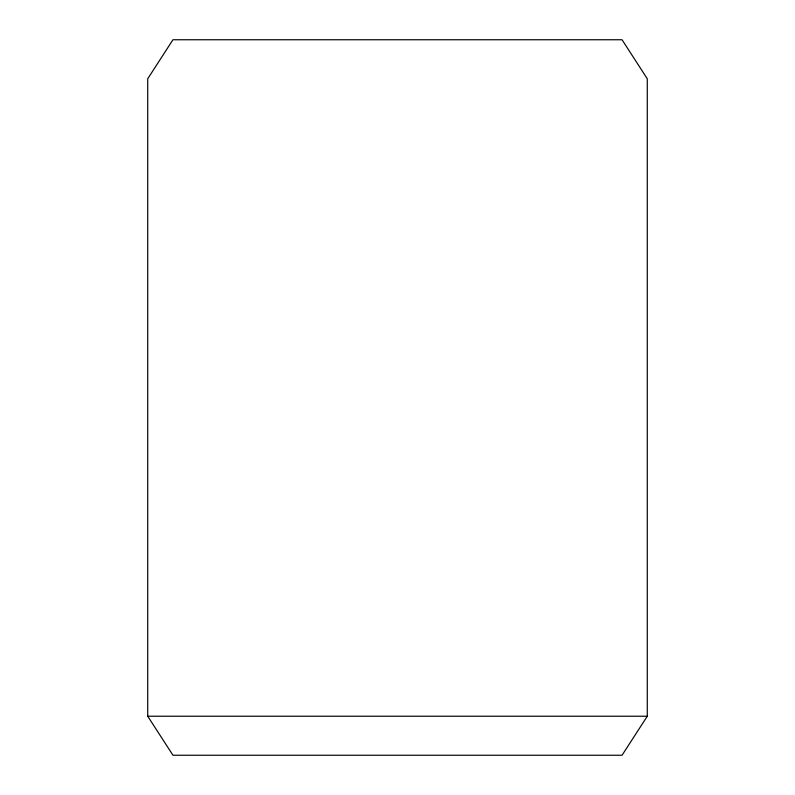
<?xml version="1.0" encoding="UTF-8"?>
<svg xmlns="http://www.w3.org/2000/svg" width="795" height="795" viewBox="0 0 795 795"><rect width="100%" height="100%" fill="white"/><g stroke="black" fill="none" stroke-linecap="round" stroke-linejoin="round"><path stroke-width="1.19" d="M647.279 716.225L622.048 755.25L172.952 755.25L147.721 716.225L147.721 78.775L172.952 39.75L622.048 39.75L647.279 78.775L647.279 716.225L147.721 716.225"/></g></svg>
